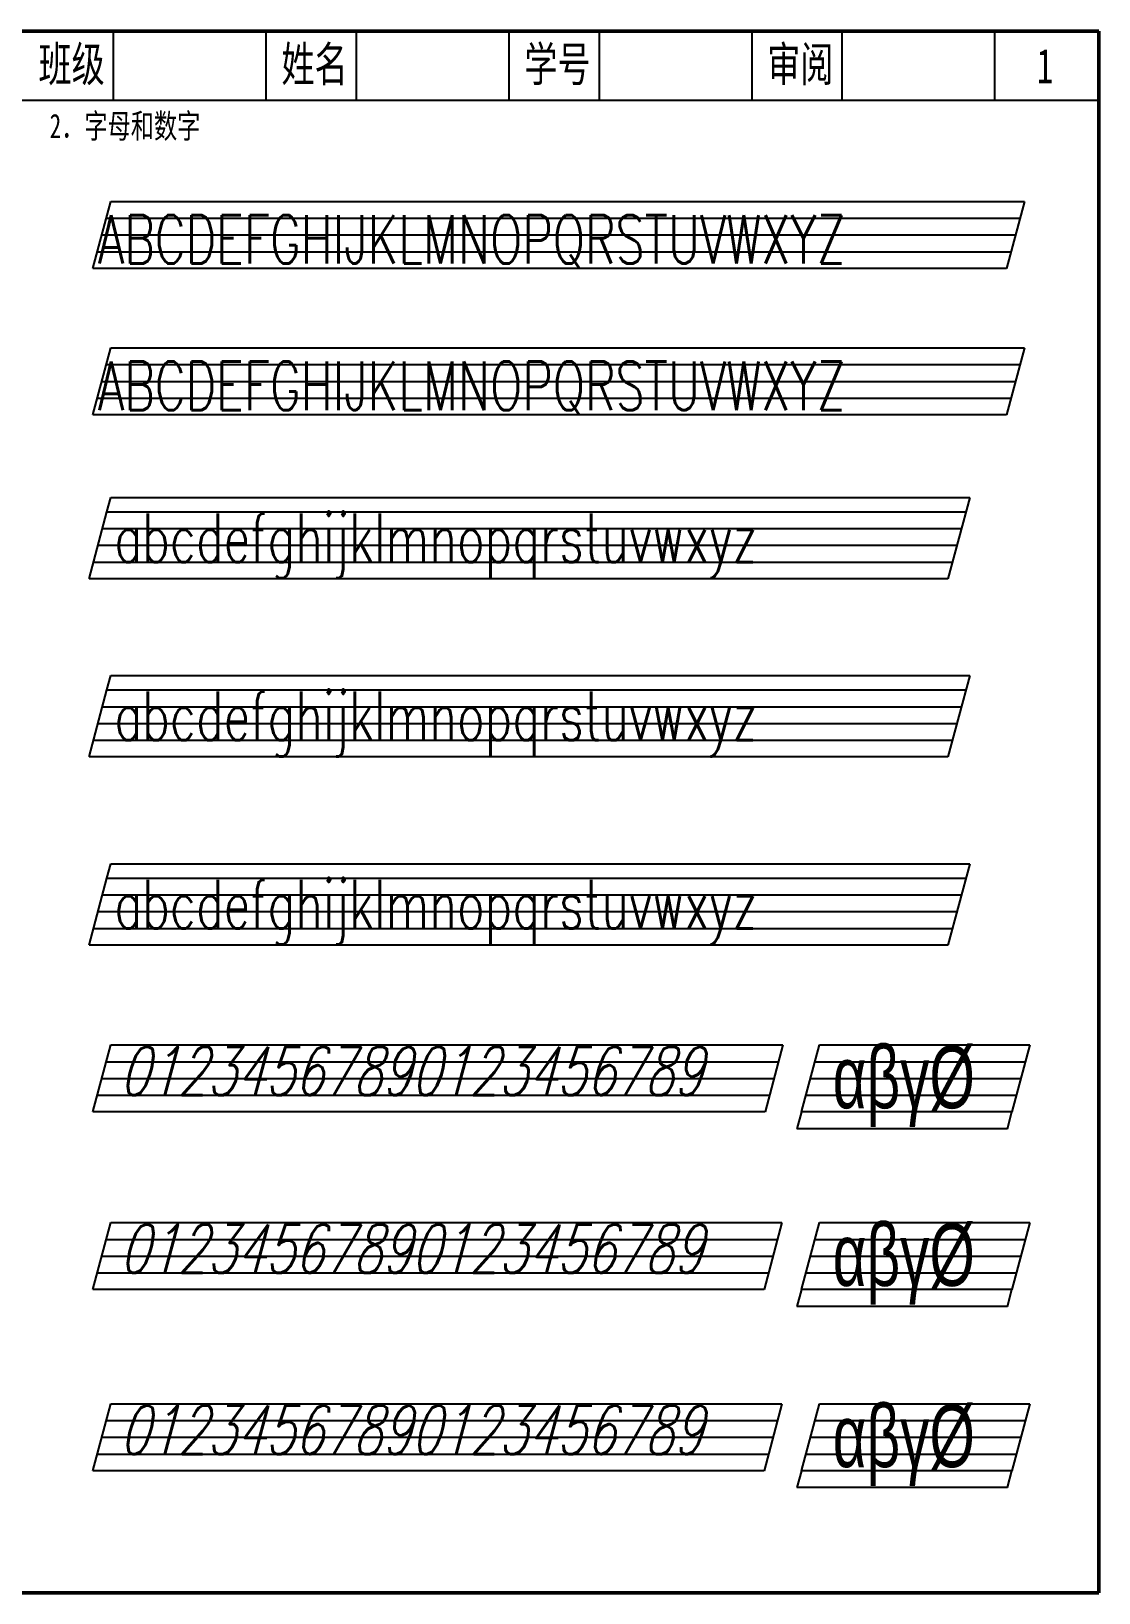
# Model space of a CAD drawing. Header units: millimetres. Extents: x 0 to 1965, y 254 to 841.
# Drawn here: x 156.2 to 310, y 254.2 to 479.2 of the extents above; entities that cross this region are included whole.
import ezdxf

# ---------------------------------------------------------------- set-up
doc = ezdxf.new("R2010")
doc.units = ezdxf.units.MM
for name, color, linetype, lineweight in [('文字', 7, 'Continuous', 25), ('标题文字', 7, 'Continuous', 25), ('答案文字', 1, 'Continuous', 25), ('粗实线', 7, 'Continuous', 50), ('细实线', 7, 'Continuous', 25)]:
    doc.layers.add(name, color=color, linetype=linetype, lineweight=lineweight)
doc.styles.add('字母标注-2.5号', font='txt.shx', dxfattribs={"width": 0.7, "oblique": 15, "height": 2.5})
doc.styles.add('尺寸文字1-2.5号', font='txt.shx', dxfattribs={"width": 0.7, "oblique": 15, "height": 2.5})
doc.styles.add('希腊字母-10号', font='greekc.shx', dxfattribs={"width": 0.7, "oblique": 15, "height": 10})
doc.styles.add('标题汉字1-5号', font='SimSun.ttf', dxfattribs={"width": 0.7, "height": 5})
doc.styles.add('标题汉字2-3.5号', font='SimSun.ttf', dxfattribs={"width": 0.7, "height": 3.5})

msp = doc.modelspace()

# ---------------------------------------------------------------- linework, layer by layer
at = {"layer": '粗实线'}
for p, q in [((310, 479.23), (0, 479.23)), ((310, 254.23), (310, 479.23)), ((0, 254.23), (310, 254.23))]:
    msp.add_line(p, q, dxfattribs=at)
at = {"layer": '细实线'}
for p, q in [((168, 479.23), (168, 469.23)), ((190, 479.23), (190, 469.23)), ((203, 479.23), (203, 469.23)), ((225, 479.23), (225, 469.23)), ((238, 479.23), (238, 469.23)), ((260, 479.23), (260, 469.23)), ((273, 479.23), (273, 469.23)), ((295, 479.23), (295, 469.23)), ((310, 469.23), (0, 469.23)), ((165.07, 445.05), (167.65, 454.7)), ((167.65, 454.7), (299.28, 454.7)), ((299.28, 454.7), (296.7, 445.05)), ((167.01, 452.29), (298.64, 452.29)), ((166.36, 449.88), (297.99, 449.88)), ((165.71, 447.46), (297.34, 447.46)), ((296.7, 445.05), (165.07, 445.05)), ((165.07, 423.95), (167.65, 433.61)), ((167.65, 433.61), (299.28, 433.61)), ((299.28, 433.61), (296.7, 423.95)), ((167.01, 431.2), (298.64, 431.2)), ((166.36, 428.78), (297.99, 428.78)), ((165.71, 426.37), (297.34, 426.37)), ((296.7, 423.95), (165.07, 423.95)), ((167.1, 409.99), (167.65, 412.05)), ((167.65, 412.05), (291.4, 412.05)), ((291.4, 412.05), (288.25, 400.33)), ((164.51, 400.33), (167.1, 409.99)), ((167.1, 409.99), (290.84, 409.99)), ((166.45, 407.57), (290.2, 407.57)), ((165.81, 405.16), (289.55, 405.16)), ((165.16, 402.74), (288.9, 402.74)), ((288.25, 400.33), (164.51, 400.33)), ((167.1, 384.33), (167.65, 386.39)), ((167.65, 386.39), (291.4, 386.39)), ((291.4, 386.39), (288.25, 374.67)), ((164.51, 374.67), (167.1, 384.33)), ((167.1, 384.33), (290.84, 384.33)), ((166.45, 381.91), (290.2, 381.91)), ((165.81, 379.5), (289.55, 379.5)), ((165.16, 377.08), (288.9, 377.08)), ((288.25, 374.67), (164.51, 374.67)), ((167.1, 357.21), (167.65, 359.28)), ((167.65, 359.28), (291.4, 359.28)), ((291.4, 359.28), (288.25, 347.55)), ((164.51, 347.55), (167.1, 357.21)), ((167.1, 357.21), (290.84, 357.21)), ((166.45, 354.79), (290.2, 354.79)), ((165.81, 352.38), (289.55, 352.38)), ((165.16, 349.96), (288.9, 349.96)), ((288.25, 347.55), (164.51, 347.55)), ((165.07, 323.51), (167.65, 333.17)), ((167.65, 333.17), (264.5, 333.17)), ((264.5, 333.17), (261.91, 323.51)), ((267.15, 323.51), (269.74, 333.17)), ((269.74, 333.17), (300.07, 333.17)), ((300.07, 333.17), (297.48, 323.51)), ((167.01, 330.75), (263.85, 330.75)), ((269.09, 330.75), (299.42, 330.75)), ((166.36, 328.34), (263.2, 328.34)), ((268.45, 328.34), (298.78, 328.34)), ((165.71, 325.92), (262.56, 325.92)), ((267.8, 325.92), (298.13, 325.92)), ((261.91, 323.51), (165.07, 323.51)), ((267.15, 323.51), (266.51, 321.09)), ((297.48, 323.51), (267.15, 323.51)), ((296.83, 321.09), (297.48, 323.51)), ((296.83, 321.09), (266.51, 321.09)), ((165.07, 297.91), (167.65, 307.57)), ((167.65, 307.57), (264.35, 307.57)), ((264.35, 307.57), (261.77, 297.91)), ((267.15, 297.91), (269.74, 307.57)), ((269.74, 307.57), (300.07, 307.57)), ((300.07, 307.57), (297.48, 297.91)), ((167.01, 305.15), (263.71, 305.15)), ((269.09, 305.15), (299.42, 305.15)), ((166.36, 302.74), (263.06, 302.74)), ((268.45, 302.74), (298.78, 302.74)), ((165.71, 300.32), (262.41, 300.32)), ((267.8, 300.32), (298.13, 300.32)), ((261.77, 297.91), (165.07, 297.91)), ((267.15, 297.91), (266.51, 295.49)), ((297.48, 297.91), (267.15, 297.91)), ((296.83, 295.49), (297.48, 297.91)), ((296.83, 295.49), (266.51, 295.49)), ((165.07, 271.8), (167.65, 281.46)), ((167.65, 281.46), (264.35, 281.46)), ((264.35, 281.46), (261.77, 271.8)), ((267.15, 271.8), (269.74, 281.46)), ((269.74, 281.46), (300.07, 281.46)), ((300.07, 281.46), (297.48, 271.8)), ((167.01, 279.04), (263.71, 279.04)), ((269.09, 279.04), (299.42, 279.04)), ((166.36, 276.63), (263.06, 276.63)), ((268.45, 276.63), (298.78, 276.63)), ((165.71, 274.21), (262.41, 274.21)), ((267.8, 274.21), (298.13, 274.21)), ((261.77, 271.8), (165.07, 271.8)), ((267.15, 271.8), (266.51, 269.38)), ((297.48, 271.8), (267.15, 271.8)), ((296.83, 269.38), (297.48, 271.8)), ((296.83, 269.38), (266.51, 269.38))]:
    msp.add_line(p, q, dxfattribs=at)

# ---------------------------------------------------------------- texts
at = {"layer": '文字', "lineweight": 30, "style": '字母标注-2.5号', "width": 0.7}
for s, p in [('ABCDEFGHIJKLMNOPQRSTUVWXYZ', (165.82, 445.75)), ('abcdefghijklmnopqrstuvwxyz', (168.18, 402.74))]:
    msp.add_text(s, height=7, dxfattribs=at).set_placement(p)
at = {"layer": '文字', "style": '希腊字母-10号', "width": 0.7}
msp.add_text('abg%%C', height=9, dxfattribs=at).set_placement((271.67, 324.04))
at = {"layer": '文字', "lineweight": 30, "style": '尺寸文字1-2.5号', "oblique": 15, "width": 0.7}
msp.add_text('01234567890123456789', height=7, dxfattribs=at).set_placement((168.91, 325.92))
at = {"layer": '标题文字', "width": 0.7}
for s, height, style, p in [('班级', 5, '标题汉字1-5号', (157.23, 472)), ('姓名', 5, '标题汉字1-5号', (192.23, 472)), ('学号', 5, '标题汉字1-5号', (227.23, 472)), ('审阅', 5, '标题汉字1-5号', (262.23, 472)), ('1', 5, '标题汉字1-5号', (301.06, 471.73)), ('2．字母和数字', 3.5, '标题汉字2-3.5号', (158.84, 463.83))]:
    msp.add_text(s, height=height, dxfattribs=dict(at, style=style)).set_placement(p)
at = {"layer": '答案文字', "lineweight": 30, "style": '字母标注-2.5号', "width": 0.7}
for s, p in [('ABCDEFGHIJKLMNOPQRSTUVWXYZ', (165.82, 424.65)), ('abcdefghijklmnopqrstuvwxyz', (168.18, 377.08)), ('abcdefghijklmnopqrstuvwxyz', (168.18, 349.96))]:
    msp.add_text(s, height=7, dxfattribs=at).set_placement(p)
at = {"layer": '答案文字', "lineweight": 30, "style": '尺寸文字1-2.5号', "oblique": 15, "width": 0.7}
for p in [(168.91, 300.32), (168.91, 274.21)]:
    msp.add_text('01234567890123456789', height=7, dxfattribs=at).set_placement(p)
at = {"layer": '答案文字', "style": '希腊字母-10号', "width": 0.7}
for p in [(271.67, 298.44), (271.67, 272.33)]:
    msp.add_text('abg%%C', height=9, dxfattribs=at).set_placement(p)

doc.saveas('drawing.dxf')
